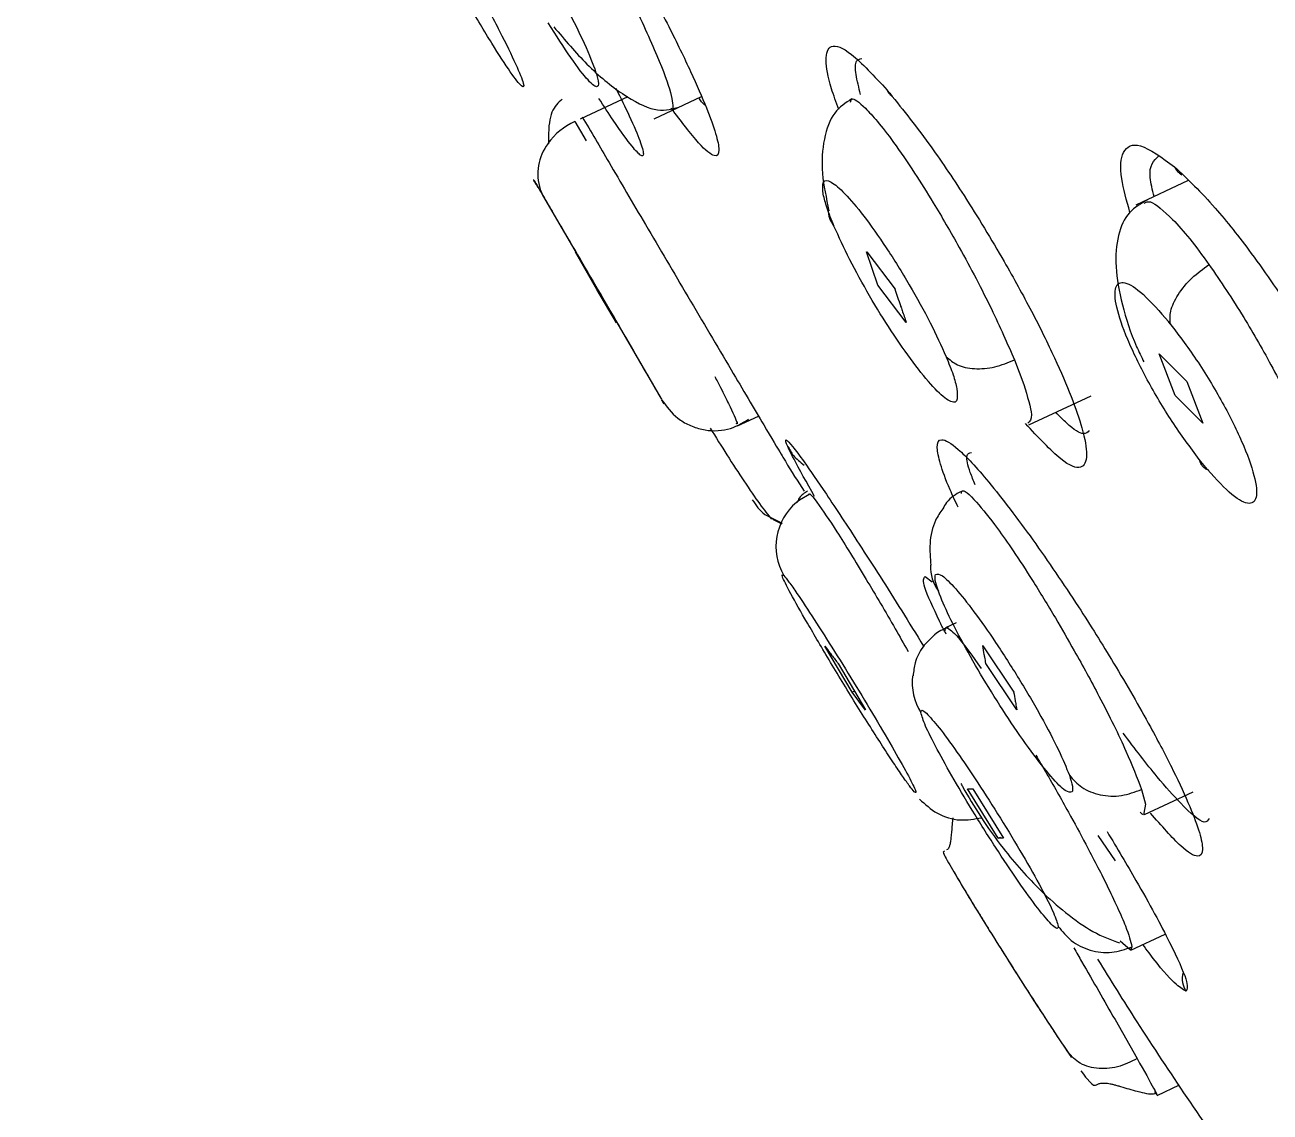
# Model space of a CAD drawing. Header units: millimetres. Extents: x 14183 to 14777, y -4239 to -3399.
# Drawn here: x 14651.878 to 14654.568, y -3748.336 to -3745.988 of the extents above; entities that cross this region are included whole.
import ezdxf

# ---------------------------------------------------------------- set-up
doc = ezdxf.new("R2010")
doc.units = ezdxf.units.MM
doc.header["$LTSCALE"] = 0.1
doc.layers.get('0').update_dxf_attribs({"lineweight": 15})

msp = doc.modelspace()

# ---------------------------------------------------------------- linework, layer by layer
at = {"linetype": 'Continuous', "lineweight": 25}
for p, q in [((14653.0782, -3746.1906), (14653.1814, -3746.1422)), ((14653.2373, -3746.1904), (14653.3398, -3746.1424)), ((14653.0659, -3746.1963), (14653.0906, -3746.2381)), ((14654.3909, -3746.3239), (14654.2782, -3746.3767)), ((14652.9984, -3746.3584), (14652.9913, -3746.3427)), ((14652.9966, -3746.3552), (14653.0915, -3746.5183)), ((14653.1139, -3746.5589), (14653.0673, -3746.4787)), ((14653.0673, -3746.4787), (14653.1096, -3746.5511)), ((14653.7209, -3746.55), (14653.696, -3746.4779)), ((14653.6965, -3746.4779), (14653.7577, -3746.5582)), ((14653.1097, -3746.5502), (14653.156, -3746.6305)), ((14653.782, -3746.6303), (14653.7209, -3746.55)), ((14653.1559, -3746.6309), (14653.1138, -3746.5588)), ((14653.1157, -3746.5599), (14653.2517, -3746.7936)), ((14654.3522, -3746.6331), (14654.3485, -3746.6285)), ((14654.0157, -3746.7112), (14654.0357, -3746.7639)), ((14654.3281, -3746.6981), (14654.3878, -3746.7581)), ((14654.363, -3746.7881), (14654.3282, -3746.6982)), ((14654.3877, -3746.758), (14654.4225, -3746.8479)), ((14654.0464, -3746.8515), (14654.1812, -3746.7884)), ((14654.4225, -3746.8479), (14654.3628, -3746.7879)), ((14653.4178, -3746.8537), (14653.463, -3746.8326)), ((14653.5703, -3747.0012), (14653.574, -3747.0001)), ((14653.574, -3747.0001), (14653.5807, -3747.0077)), ((14653.5807, -3747.0077), (14653.5889, -3747.0184)), ((14653.4934, -3747.0548), (14653.5129, -3747.0655)), ((14653.494, -3747.0537), (14653.5138, -3747.0638)), ((14653.8226, -3747.1789), (14653.8379, -3747.1903)), ((14653.8895, -3747.2793), (14653.8668, -3747.29)), ((14653.8659, -3747.2964), (14653.8666, -3747.2909)), ((14653.8666, -3747.2909), (14653.8692, -3747.2892)), ((14653.6655, -3747.429), (14653.6064, -3747.3291)), ((14653.9474, -3747.3286), (14654.014, -3747.4286)), ((14653.6351, -3747.3671), (14653.6943, -3747.4669)), ((14654.021, -3747.467), (14653.9542, -3747.3671)), ((14653.694, -3747.4674), (14653.6654, -3747.4288)), ((14653.6655, -3747.4288), (14653.6711, -3747.4257)), ((14653.9806, -3747.7444), (14653.9144, -3747.6377)), ((14653.926, -3747.6374), (14653.9922, -3747.7441)), ((14654.2902, -3747.6389), (14654.2991, -3747.6708)), ((14654.2964, -3747.6932), (14654.4015, -3747.644)), ((14654.2991, -3747.6708), (14654.2949, -3747.6902)), ((14654.2337, -3747.7933), (14654.1962, -3747.7385)), ((14653.9805, -3747.7442), (14653.9865, -3747.7419)), ((14654.2672, -3747.9858), (14654.341, -3747.9513)), ((14654.266, -3747.9861), (14654.2438, -3747.9668)), ((14654.2693, -3747.9788), (14654.266, -3747.9861)), ((14654.2329, -3748.1361), (14654.2808, -3748.2203)), ((14654.324, -3748.2996), (14654.3721, -3748.2772))]:
    msp.add_line(p, q, dxfattribs=at)
at = {"linetype": 'Continuous', "lineweight": 25, "flags": 128}
msp.add_lwpolyline([(14653.5449, -3747.0187), (14653.5514, -3747.0135), (14653.574, -3747.0001)], dxfattribs=at)
at = {"linetype": 'Continuous', "lineweight": 25}
for centre, radius, start, end in [((14653.7661, -3746.1185), 0.0271, 201.6601, 233.2171), ((14653.1242, -3746.3261), 0.1423, 114.217, 144.6417), ((14653.0967, -3746.3098), 0.1104, 143.2904, 197.3444), ((14654.3931, -3746.281), 0.0341, 202.3752, 241.8322), ((14653.6674, -3746.3871), 0.0543, 178.4554, 220.1497), ((14653.6253, -3747.1141), 0.1247, 130.1524, 210.1791), ((14653.9292, -3747.156), 0.0952, 179.1449, 215.0792), ((14653.9163, -3747.4077), 0.1215, 173.3873, 212.3818), ((14654.4284, -3748.0476), 0.0502, 165.5803, 212.8298)]:
    msp.add_arc(centre, radius, start, end, dxfattribs=at)
for points, knots in [([(14648.5559, -3732.8562), (14648.6046, -3732.8717), (14648.7027, -3732.9031), (14648.9642, -3733.1788), (14649.3365, -3733.6804), (14649.8394, -3734.4633), (14650.4328, -3735.4752), (14651.0928, -3736.6692), (14651.8098, -3738.034), (14652.5524, -3739.5056), (14653.3122, -3741.0691), (14654.0537, -3742.6524), (14654.7709, -3744.2383), (14655.4278, -3745.7548), (14656.0201, -3747.1848), (14656.519, -3748.4633), (14656.9215, -3749.575), (14657.2083, -3750.4723), (14657.3688, -3751.1362), (14657.4137, -3751.5523), (14657.3403, -3751.6068), (14657.3073, -3751.6313)], [0, 0, 0, 0, 0.04229, 0.08533, 0.138911, 0.194045, 0.247626, 0.302761, 0.356342, 0.411476, 0.465057, 0.520191, 0.573772, 0.628906, 0.682487, 0.737622, 0.791202, 0.846337, 0.899918, 0.955052, 1, 1, 1, 1]), ([(14656.3491, -3750.8448), (14656.3579, -3750.8421), (14656.3882, -3750.8329), (14656.4095, -3750.7632), (14656.4158, -3750.6408), (14656.3994, -3750.4697), (14656.3517, -3750.2148), (14656.2611, -3749.8577), (14656.1323, -3749.4281), (14655.9717, -3748.9419), (14655.7823, -3748.407), (14655.5555, -3747.7994), (14655.328, -3747.216), (14655.098, -3746.6435), (14654.8839, -3746.1232), (14654.6691, -3745.6123), (14654.4438, -3745.0853), (14654.2193, -3744.5693), (14653.9987, -3744.0708), (14653.7787, -3743.5796), (14653.544, -3743.0622), (14653.3622, -3742.6693), (14653.2773, -3742.4856)], [0, 0, 0, 0, 0.023573, 0.08049, 0.125319, 0.173301, 0.232298, 0.300033, 0.366492, 0.424592, 0.489306, 0.552139, 0.61571, 0.658744, 0.709633, 0.753028, 0.788973, 0.840737, 0.878519, 0.908178, 0.957079, 1, 1, 1, 1]), ([(14653.0328, -3745.5782), (14653.0659, -3745.6313), (14653.1238, -3745.7242), (14653.2057, -3745.8698), (14653.2687, -3745.9891), (14653.3177, -3746.09), (14653.3518, -3746.1682), (14653.3723, -3746.2254), (14653.3802, -3746.2641), (14653.3704, -3746.2761), (14653.337, -3746.25), (14653.2956, -3746.1956), (14653.2742, -3746.1675)], [0, 0, 0, 0, 0.135978, 0.23747, 0.336019, 0.424243, 0.509132, 0.589025, 0.66889, 0.771026, 0.881396, 1, 1, 1, 1]), ([(14653.0335, -3745.6451), (14653.0429, -3745.6611), (14653.068, -3745.7039), (14653.1182, -3745.7947), (14653.1703, -3745.8953), (14653.2117, -3745.9818), (14653.2462, -3746.0588), (14653.2767, -3746.1367), (14653.2776, -3746.1585), (14653.2781, -3746.1697)], [0, 0, 0, 0, 0.078194, 0.208995, 0.400585, 0.508234, 0.610938, 0.800708, 1, 1, 1, 1]), ([(14652.9546, -3745.7834), (14652.9724, -3745.8134), (14653.0082, -3745.8735), (14653.0586, -3745.9685), (14653.097, -3746.0493), (14653.1178, -3746.105), (14653.118, -3746.1271), (14653.0975, -3746.1121), (14653.0596, -3746.0634), (14653.0256, -3746.01), (14653.0086, -3745.9832)], [0, 0, 0, 0, 0.124869, 0.250199, 0.375242, 0.500025, 0.62471, 0.749526, 0.874634, 1, 1, 1, 1]), ([(14652.8563, -3745.9117), (14652.8728, -3745.9425), (14652.906, -3746.0042), (14652.9411, -3746.0765), (14652.9582, -3746.1192), (14652.9541, -3746.1254), (14652.9295, -3746.0943), (14652.8884, -3746.0306), (14652.8363, -3745.9436), (14652.801, -3745.8799), (14652.7833, -3745.8481)], [0, 0, 0, 0, 0.1250828, 0.2503697, 0.3753674, 0.5001074, 0.624755, 0.7495552, 0.8746375, 1, 1, 1, 1]), ([(14653.0209, -3745.9919), (14653.0446, -3746.02), (14653.0936, -3746.0781), (14653.1717, -3746.1417), (14653.2424, -3746.178), (14653.2722, -3746.1702), (14653.2873, -3746.1663)], [0, 0, 0, 0, 0.231522, 0.479605, 0.738046, 1, 1, 1, 1]), ([(14653.6365, -3746.1706), (14653.6307, -3746.1549), (14653.6142, -3746.1097), (14653.605, -3746.0569), (14653.6169, -3746.0262), (14653.6599, -3746.0414), (14653.7131, -3746.0986), (14653.7409, -3746.1285)], [0, 0, 0, 0, 0.100789, 0.290647, 0.503849, 0.74029, 1, 1, 1, 1]), ([(14653.6835, -3746.1381), (14653.6796, -3746.1229), (14653.6717, -3746.0918), (14653.6715, -3746.0633), (14653.6816, -3746.0612), (14653.6861, -3746.0602)], [0, 0, 0, 0, 0.350461, 0.714783, 1, 1, 1, 1]), ([(14653.1546, -3746.1241), (14653.1649, -3746.1451), (14653.1884, -3746.1929), (14653.2086, -3746.2412), (14653.2166, -3746.2696), (14653.2105, -3746.2732), (14653.1895, -3746.2507), (14653.1593, -3746.2103), (14653.1289, -3746.1628), (14653.1183, -3746.1463)], [0, 0, 0, 0, 0.121857, 0.276912, 0.432633, 0.575776, 0.718883, 0.902008, 1, 1, 1, 1]), ([(14653.0387, -3746.148), (14653.0304, -3746.1555), (14653.0145, -3746.17), (14653.0087, -3746.2088), (14653.0093, -3746.2398), (14653.0094, -3746.2444)], [0, 0, 0, 0, 0.48139, 0.924021, 1, 1, 1, 1]), ([(14653.3482, -3746.1618), (14653.3458, -3746.1599), (14653.3423, -3746.1571), (14653.3357, -3746.1483), (14653.3335, -3746.1453)], [0, 0, 0, 0, 0.670321, 1, 1, 1, 1]), ([(14653.6642, -3746.1473), (14653.6509, -3746.1559), (14653.6241, -3746.1732), (14653.6025, -3746.2309), (14653.597, -3746.3053), (14653.6092, -3746.3618), (14653.6151, -3746.3892)], [0, 0, 0, 0, 0.253489, 0.511544, 0.763248, 1, 1, 1, 1]), ([(14653.6616, -3746.1542), (14653.6622, -3746.1519), (14653.6648, -3746.1416), (14653.6877, -3746.1605), (14653.7197, -3746.195), (14653.7556, -3746.2416), (14653.7968, -3746.3019), (14653.8452, -3746.3789), (14653.9033, -3746.4786), (14653.9677, -3746.6014), (14654.0001, -3746.6756), (14654.0157, -3746.7112)], [0, 0, 0, 0, 0.040398, 0.180881, 0.26599, 0.360852, 0.468538, 0.557977, 0.681654, 0.847151, 1, 1, 1, 1]), ([(14653.7409, -3746.1285), (14653.7702, -3746.1648), (14653.8225, -3746.2296), (14653.9113, -3746.3612), (14653.9879, -3746.4868), (14654.0541, -3746.6072), (14654.1031, -3746.7066), (14654.1401, -3746.7925), (14654.1651, -3746.8657), (14654.1753, -3746.9231), (14654.1619, -3746.9505), (14654.1192, -3746.9345), (14654.0668, -3746.8781), (14654.0394, -3746.8485)], [0, 0, 0, 0, 0.1106093, 0.1973201, 0.2984059, 0.3744895, 0.4506859, 0.5216447, 0.5925679, 0.6782624, 0.7747439, 0.8819783, 1, 1, 1, 1]), ([(14653.0823, -3746.1863), (14653.1009, -3746.2181), (14653.1413, -3746.2872), (14653.2209, -3746.4226), (14653.3149, -3746.5822), (14653.3731, -3746.6808), (14653.4036, -3746.7324)], [0, 0, 0, 0, 0.204002, 0.443216, 0.708538, 1, 1, 1, 1]), ([(14654.2651, -3746.3927), (14654.2579, -3746.3668), (14654.2417, -3746.3084), (14654.2477, -3746.2551), (14654.2831, -3746.2371), (14654.3346, -3746.2744), (14654.3616, -3746.2939)], [0, 0, 0, 0, 0.192089, 0.433748, 0.703036, 1, 1, 1, 1]), ([(14654.3172, -3746.3584), (14654.3137, -3746.3437), (14654.3018, -3746.2943), (14654.3166, -3746.2806), (14654.327, -3746.271)], [0, 0, 0, 0, 0.297966, 1, 1, 1, 1]), ([(14654.3616, -3746.2939), (14654.39, -3746.321), (14654.441, -3746.3696), (14654.5328, -3746.4858), (14654.615, -3746.6059), (14654.688, -3746.728), (14654.7432, -3746.8327), (14654.7868, -3746.9284), (14654.8187, -3747.0151), (14654.8369, -3747.0922), (14654.8325, -3747.1477), (14654.7973, -3747.1659), (14654.7457, -3747.1287), (14654.7184, -3747.109)], [0, 0, 0, 0, 0.108627, 0.194825, 0.299315, 0.37476, 0.450157, 0.520776, 0.591352, 0.673529, 0.76905, 0.877866, 1, 1, 1, 1]), ([(14652.9864, -3746.3384), (14652.9852, -3746.3363), (14652.9763, -3746.3209), (14652.9771, -3746.322), (14652.9912, -3746.3461), (14652.9984, -3746.3584)], [0, 0, 0, 0, 0.0733217, 0.5290772, 1, 1, 1, 1]), ([(14652.9775, -3746.3225), (14652.9773, -3746.3222), (14652.976, -3746.3205), (14652.9798, -3746.327), (14652.9831, -3746.3326)], [0, 0, 0, 0, 0.13423, 1, 1, 1, 1]), ([(14653.6026, -3746.3531), (14653.6018, -3746.3425), (14653.6, -3746.3216), (14653.6178, -3746.3233), (14653.648, -3746.3488), (14653.6896, -3746.3981), (14653.7386, -3746.4672), (14653.7892, -3746.5484), (14653.8358, -3746.6327), (14653.8574, -3746.6804), (14653.8682, -3746.7042)], [0, 0, 0, 0, 0.125389, 0.247111, 0.367408, 0.489931, 0.617013, 0.745338, 0.872968, 1, 1, 1, 1]), ([(14652.9984, -3746.3584), (14653.0041, -3746.3682), (14653.0156, -3746.3878), (14653.032, -3746.4158), (14653.0401, -3746.4298)], [0, 0, 0, 0, 0.4999437, 1, 1, 1, 1]), ([(14653.6259, -3746.4221), (14653.6204, -3746.4084), (14653.6093, -3746.3811), (14653.6049, -3746.3625), (14653.6026, -3746.3531)], [0, 0, 0, 0, 0.499986, 1, 1, 1, 1]), ([(14654.3034, -3746.3653), (14654.2892, -3746.3733), (14654.26, -3746.3898), (14654.2371, -3746.441), (14654.2319, -3746.509), (14654.2469, -3746.5915), (14654.2696, -3746.6628), (14654.2899, -3746.7046), (14654.2953, -3746.7156)], [0, 0, 0, 0, 0.168692, 0.348433, 0.536467, 0.730485, 0.928837, 1, 1, 1, 1]), ([(14654.2962, -3746.3728), (14654.2999, -3746.3706), (14654.3111, -3746.3642), (14654.3389, -3746.3903), (14654.3573, -3746.4076)], [0, 0, 0, 0, 0.337002, 1, 1, 1, 1]), ([(14653.8914, -3746.7732), (14653.8923, -3746.7839), (14653.8941, -3746.8055), (14653.8748, -3746.8025), (14653.8418, -3746.7732), (14653.7981, -3746.7197), (14653.7498, -3746.6503), (14653.702, -3746.5728), (14653.6575, -3746.492), (14653.6365, -3746.4456), (14653.6259, -3746.4221)], [0, 0, 0, 0, 0.127078, 0.254784, 0.383161, 0.509834, 0.632006, 0.752276, 0.874293, 1, 1, 1, 1]), ([(14654.3573, -3746.4076), (14654.3692, -3746.4207), (14654.3931, -3746.4468), (14654.4216, -3746.4856), (14654.4359, -3746.505)], [0, 0, 0, 0, 0.499978, 1, 1, 1, 1]), ([(14653.0401, -3746.4298), (14653.0541, -3746.4537), (14653.0816, -3746.5008), (14653.1286, -3746.5816), (14653.1734, -3746.6587), (14653.213, -3746.7269), (14653.2432, -3746.7789), (14653.2575, -3746.8038), (14653.2604, -3746.809), (14653.2542, -3746.7985), (14653.2538, -3746.7978)], [0, 0, 0, 0, 0.14228, 0.28039, 0.41689, 0.55591, 0.700099, 0.845701, 0.990532, 1, 1, 1, 1]), ([(14654.3522, -3746.6331), (14654.3517, -3746.6243), (14654.3506, -3746.6057), (14654.3675, -3746.57), (14654.397, -3746.5334), (14654.4232, -3746.5143), (14654.4359, -3746.505)], [0, 0, 0, 0, 0.2328762, 0.4888736, 0.7510381, 1, 1, 1, 1]), ([(14654.4359, -3746.505), (14654.4609, -3746.542), (14654.5074, -3746.6106), (14654.5768, -3746.7325), (14654.634, -3746.8476), (14654.6762, -3746.9501), (14654.6966, -3747.0251), (14654.699, -3747.0646), (14654.6871, -3747.0647), (14654.6842, -3747.0648)], [0, 0, 0, 0, 0.172138, 0.319746, 0.47949, 0.634688, 0.785343, 0.946114, 1, 1, 1, 1]), ([(14654.4148, -3746.9262), (14654.3952, -3746.8997), (14654.3561, -3746.8471), (14654.3005, -3746.753), (14654.2576, -3746.6646), (14654.2332, -3746.5929), (14654.231, -3746.5489), (14654.2514, -3746.5391), (14654.2917, -3746.5637), (14654.3295, -3746.6068), (14654.3485, -3746.6285)], [0, 0, 0, 0, 0.125254, 0.248645, 0.372146, 0.495811, 0.619118, 0.743209, 0.87057, 1, 1, 1, 1]), ([(14653.7573, -3746.5579), (14653.7613, -3746.5698), (14653.7655, -3746.5821), (14653.7708, -3746.5977), (14653.775, -3746.6098), (14653.779, -3746.6215), (14653.782, -3746.6301)], [0, 0, 0, 0, 0.495203, 0.513106, 0.644291, 1, 1, 1, 1]), ([(14654.3522, -3746.6331), (14654.3724, -3746.6599), (14654.4124, -3746.7131), (14654.4699, -3746.8097), (14654.5141, -3746.9002), (14654.5388, -3746.9733), (14654.5404, -3747.0176), (14654.5183, -3747.0256), (14654.4761, -3746.9979), (14654.4377, -3746.9532), (14654.4185, -3746.9308)], [0, 0, 0, 0, 0.126072, 0.250707, 0.374166, 0.497372, 0.621398, 0.74686, 0.873515, 1, 1, 1, 1]), ([(14653.8682, -3746.7042), (14653.8756, -3746.7106), (14653.891, -3746.7239), (14653.9287, -3746.7318), (14653.9729, -3746.7287), (14654.0016, -3746.7169), (14654.0157, -3746.7112)], [0, 0, 0, 0, 0.233285, 0.488306, 0.749796, 1, 1, 1, 1]), ([(14653.8682, -3746.7042), (14653.8737, -3746.7179), (14653.8848, -3746.7453), (14653.8892, -3746.7639), (14653.8914, -3746.7732)], [0, 0, 0, 0, 0.499971, 1, 1, 1, 1]), ([(14653.4036, -3746.7324), (14653.4286, -3746.7745), (14653.4736, -3746.8506), (14653.5112, -3746.9139), (14653.5166, -3746.9226), (14653.5182, -3746.9253)], [0, 0, 0, 0, 0.461912, 0.833421, 1, 1, 1, 1]), ([(14653.3685, -3746.7471), (14653.3728, -3746.7553), (14653.3848, -3746.7787), (14653.4033, -3746.8163), (14653.4199, -3746.8518), (14653.4163, -3746.8493), (14653.4148, -3746.8482)], [0, 0, 0, 0, 0.114205, 0.324517, 0.729985, 1, 1, 1, 1]), ([(14654.0357, -3746.7639), (14654.0436, -3746.7895), (14654.058, -3746.8364), (14654.0488, -3746.8443), (14654.0446, -3746.8479)], [0, 0, 0, 0, 0.543823, 1, 1, 1, 1]), ([(14653.2536, -3746.7974), (14653.2643, -3746.8117), (14653.2808, -3746.8338), (14653.3128, -3746.8526), (14653.3401, -3746.8621), (14653.3686, -3746.865), (14653.4047, -3746.8612), (14653.427, -3746.848), (14653.4414, -3746.8394)], [0, 0, 0, 0, 0.234174, 0.362176, 0.49395, 0.626512, 0.756868, 1, 1, 1, 1]), ([(14654.1774, -3746.8639), (14654.1739, -3746.8673), (14654.1656, -3746.8756), (14654.1381, -3746.8584), (14654.1129, -3746.8326), (14654.1048, -3746.8242)], [0, 0, 0, 0, 0.323285, 0.781269, 1, 1, 1, 1]), ([(14653.3584, -3746.8585), (14653.3707, -3746.8781), (14653.3965, -3746.9196), (14653.4333, -3746.9761), (14653.468, -3747.0269), (14653.4831, -3747.0456), (14653.491, -3747.0554)], [0, 0, 0, 0, 0.213586, 0.4514, 0.714758, 1, 1, 1, 1]), ([(14653.584, -3747.0062), (14653.5673, -3746.9764), (14653.5375, -3746.9236), (14653.5214, -3746.889), (14653.5208, -3746.8803), (14653.5345, -3746.8949), (14653.5623, -3746.9322), (14653.609, -3747.0001), (14653.6811, -3747.1097), (14653.7562, -3747.2271), (14653.8036, -3747.3039), (14653.8193, -3747.3294)], [0, 0, 0, 0, 0.135261, 0.239793, 0.339575, 0.434608, 0.524882, 0.64386, 0.777602, 0.926045, 1, 1, 1, 1]), ([(14653.5261, -3746.8977), (14653.5297, -3746.9045), (14653.5377, -3746.9196), (14653.553, -3746.9318), (14653.5614, -3746.9385)], [0, 0, 0, 0, 0.449826, 1, 1, 1, 1]), ([(14653.8941, -3747.0295), (14653.888, -3747.0164), (14653.8701, -3746.9785), (14653.8545, -3746.9342), (14653.8459, -3746.8939), (14653.8554, -3746.877), (14653.8917, -3746.8986), (14653.9585, -3746.969), (14654.0223, -3747.0549), (14654.0557, -3747.0999)], [0, 0, 0, 0, 0.06225, 0.181083, 0.294253, 0.44322, 0.610543, 0.796129, 1, 1, 1, 1]), ([(14653.5182, -3746.9253), (14653.5191, -3746.9268), (14653.5329, -3746.9505), (14653.5478, -3746.9735), (14653.5617, -3746.9949)], [0, 0, 0, 0, 0.065772, 1, 1, 1, 1]), ([(14653.9308, -3746.981), (14653.9271, -3746.9717), (14653.9161, -3746.9444), (14653.9091, -3746.9138), (14653.9183, -3746.9119), (14653.923, -3746.911)], [0, 0, 0, 0, 0.204939, 0.600542, 1, 1, 1, 1]), ([(14654.4185, -3746.9308), (14654.4179, -3746.93), (14654.4167, -3746.9285), (14654.4155, -3746.927), (14654.4148, -3746.9262)], [0, 0, 0, 0, 0.499756, 1, 1, 1, 1]), ([(14654.4355, -3746.9495), (14654.4327, -3746.9484), (14654.4218, -3746.9442), (14654.4178, -3746.9339), (14654.4148, -3746.9262)], [0, 0, 0, 0, 0.25392, 1, 1, 1, 1]), ([(14653.4495, -3747.0131), (14653.4573, -3747.025), (14653.4689, -3747.0426), (14653.4879, -3747.051), (14653.494, -3747.0537)], [0, 0, 0, 0, 0.681713, 1, 1, 1, 1]), ([(14653.569, -3746.995), (14653.5625, -3746.9985), (14653.5535, -3747.0034), (14653.5474, -3747.0162), (14653.5457, -3747.0197)], [0, 0, 0, 0, 0.7265197, 1, 1, 1, 1]), ([(14653.901, -3746.9951), (14653.8893, -3747.0014), (14653.8737, -3747.01), (14653.8636, -3747.0279), (14653.861, -3747.0325)], [0, 0, 0, 0, 0.7422083, 1, 1, 1, 1]), ([(14653.9013, -3746.9995), (14653.9015, -3746.9978), (14653.9026, -3746.9869), (14653.9295, -3747.012), (14653.971, -3747.0629), (14654.0139, -3747.1243), (14654.0561, -3747.189), (14654.1013, -3747.2631), (14654.1505, -3747.3486), (14654.2055, -3747.4494), (14654.26, -3747.56), (14654.2804, -3747.6133), (14654.2902, -3747.6389)], [0, 0, 0, 0, 0.027208, 0.168249, 0.290021, 0.363783, 0.446007, 0.539344, 0.61687, 0.72407, 0.86751, 1, 1, 1, 1]), ([(14653.5889, -3747.0184), (14653.6021, -3747.0373), (14653.6291, -3747.0759), (14653.6911, -3747.1772), (14653.7462, -3747.2706), (14653.7766, -3747.3245), (14653.7858, -3747.3408)], [0, 0, 0, 0, 0.298653, 0.611879, 0.882262, 1, 1, 1, 1]), ([(14653.861, -3747.0325), (14653.8553, -3747.0406), (14653.8412, -3747.0608), (14653.8309, -3747.1039), (14653.8337, -3747.1388), (14653.8349, -3747.1545)], [0, 0, 0, 0, 0.267583, 0.66914, 1, 1, 1, 1]), ([(14654.0557, -3747.0999), (14654.0885, -3747.1471), (14654.1468, -3747.2312), (14654.2352, -3747.3731), (14654.3055, -3747.495), (14654.3603, -3747.5998), (14654.3959, -3747.6772), (14654.4174, -3747.7352), (14654.4247, -3747.7742), (14654.4138, -3747.7888), (14654.3782, -3747.7681), (14654.3332, -3747.7171), (14654.3096, -3747.6902)], [0, 0, 0, 0, 0.125543, 0.223863, 0.338133, 0.424133, 0.510258, 0.590646, 0.671003, 0.768336, 0.878013, 1, 1, 1, 1]), ([(14653.7989, -3747.6437), (14653.796, -3747.6403), (14653.7902, -3747.6333), (14653.7748, -3747.6115), (14653.7551, -3747.5824), (14653.7314, -3747.5462), (14653.7048, -3747.5045), (14653.6669, -3747.4441), (14653.618, -3747.3641), (14653.5667, -3747.2772), (14653.53, -3747.2118), (14653.5099, -3747.1721), (14653.5149, -3747.1752), (14653.5175, -3747.1768)], [0, 0, 0, 0, 0.06345, 0.126895, 0.190414, 0.254094, 0.317952, 0.382019, 0.509876, 0.633995, 0.754191, 0.875085, 1, 1, 1, 1]), ([(14653.8513, -3747.2107), (14653.8485, -3747.202), (14653.843, -3747.1847), (14653.8445, -3747.1781), (14653.8453, -3747.1749)], [0, 0, 0, 0, 0.499919, 1, 1, 1, 1]), ([(14653.8453, -3747.1749), (14653.8491, -3747.1739), (14653.8566, -3747.1721), (14653.8871, -3747.2024), (14653.9272, -3747.2525), (14653.9753, -3747.3207), (14654.0264, -3747.4005), (14654.0742, -3747.4821), (14654.1136, -3747.5571), (14654.1274, -3747.5913), (14654.1343, -3747.6083)], [0, 0, 0, 0, 0.12539, 0.247121, 0.367411, 0.489929, 0.61701, 0.745327, 0.872981, 1, 1, 1, 1]), ([(14653.5175, -3747.1768), (14653.5207, -3747.1806), (14653.5271, -3747.1883), (14653.5397, -3747.2065), (14653.546, -3747.2156)], [0, 0, 0, 0, 0.4999739, 1, 1, 1, 1]), ([(14653.8539, -3747.2752), (14653.8407, -3747.2471), (14653.8143, -3747.1912), (14653.8198, -3747.183), (14653.8226, -3747.1789)], [0, 0, 0, 0, 0.5029875, 1, 1, 1, 1]), ([(14653.546, -3747.2156), (14653.5577, -3747.2331), (14653.5808, -3747.2675), (14653.6267, -3747.3399), (14653.6747, -3747.4174), (14653.7217, -3747.4957), (14653.7627, -3747.5661), (14653.7918, -3747.6189), (14653.8063, -3747.6491), (14653.8014, -3747.6455), (14653.7989, -3747.6437)], [0, 0, 0, 0, 0.125399, 0.247116, 0.367423, 0.48993, 0.617018, 0.745337, 0.872984, 1, 1, 1, 1]), ([(14654.1402, -3747.6441), (14654.1364, -3747.645), (14654.1286, -3747.6468), (14654.0962, -3747.6141), (14654.053, -3747.5594), (14654.0033, -3747.4878), (14653.9536, -3747.4093), (14653.9089, -3747.3321), (14653.8715, -3747.2607), (14653.8581, -3747.2275), (14653.8513, -3747.2107)], [0, 0, 0, 0, 0.127069, 0.254777, 0.383154, 0.509829, 0.632008, 0.752266, 0.8743, 1, 1, 1, 1]), ([(14653.8681, -3747.3033), (14653.8637, -3747.2951), (14653.8575, -3747.2838), (14653.8547, -3747.277), (14653.8539, -3747.2752)], [0, 0, 0, 0, 0.721668, 1, 1, 1, 1]), ([(14653.8426, -3747.3059), (14653.834, -3747.3137), (14653.8165, -3747.3297), (14653.8004, -3747.361), (14653.7978, -3747.3841), (14653.7967, -3747.3938)], [0, 0, 0, 0, 0.357494, 0.730072, 1, 1, 1, 1]), ([(14653.8727, -3747.2893), (14653.862, -3747.2932), (14653.851, -3747.2971), (14653.8428, -3747.3056), (14653.8426, -3747.3059)], [0, 0, 0, 0, 0.973628, 1, 1, 1, 1]), ([(14653.8692, -3747.2892), (14653.8758, -3747.293), (14653.8893, -3747.3009), (14653.9254, -3747.3517), (14653.9437, -3747.3775)], [0, 0, 0, 0, 0.492271, 1, 1, 1, 1]), ([(14653.6064, -3747.3291), (14653.61, -3747.3339), (14653.6144, -3747.3399), (14653.6191, -3747.3463), (14653.6203, -3747.3479), (14653.6206, -3747.3484), (14653.6255, -3747.3543), (14653.6304, -3747.3609), (14653.6352, -3747.3675)], [0, 0, 0, 0, 0.371067, 0.46702, 0.492659, 0.502008, 0.503295, 1, 1, 1, 1]), ([(14653.9542, -3747.3671), (14653.9533, -3747.3624), (14653.9521, -3747.3564), (14653.9509, -3747.35), (14653.9506, -3747.3484), (14653.9505, -3747.3479), (14653.949, -3747.3419), (14653.948, -3747.3351), (14653.9471, -3747.3283)], [0, 0, 0, 0, 0.370961, 0.466935, 0.492618, 0.502051, 0.503305, 1, 1, 1, 1]), ([(14654.0139, -3747.4283), (14654.015, -3747.4347), (14654.0162, -3747.4413), (14654.0177, -3747.4495), (14654.0189, -3747.456), (14654.0201, -3747.4622), (14654.021, -3747.4668)], [0, 0, 0, 0, 0.49519, 0.513066, 0.644263, 1, 1, 1, 1]), ([(14653.8137, -3747.4728), (14653.8139, -3747.4702), (14653.8144, -3747.465), (14653.8219, -3747.4713), (14653.8257, -3747.4744)], [0, 0, 0, 0, 0.499957, 1, 1, 1, 1]), ([(14654.0982, -3747.9329), (14654.0899, -3747.9239), (14654.0732, -3747.9059), (14654.0308, -3747.8478), (14653.9815, -3747.7748), (14653.9306, -3747.6944), (14653.8842, -3747.6168), (14653.8469, -3747.5498), (14653.8203, -3747.4966), (14653.8159, -3747.4808), (14653.8137, -3747.4728)], [0, 0, 0, 0, 0.12707, 0.254782, 0.383156, 0.50983, 0.632, 0.752283, 0.874292, 1, 1, 1, 1]), ([(14653.8257, -3747.4744), (14653.8338, -3747.4832), (14653.85, -3747.5006), (14653.8901, -3747.5555), (14653.9365, -3747.6237), (14653.9864, -3747.7019), (14654.0348, -3747.7821), (14654.0751, -3747.8539), (14654.1033, -3747.9101), (14654.1079, -3747.9264), (14654.1102, -3747.9346)], [0, 0, 0, 0, 0.125392, 0.247122, 0.367405, 0.489923, 0.617014, 0.745333, 0.872979, 1, 1, 1, 1]), ([(14654.436, -3747.7015), (14654.4335, -3747.7059), (14654.4269, -3747.7176), (14654.3837, -3747.6798), (14654.322, -3747.6116), (14654.2758, -3747.5506), (14654.2505, -3747.5173)], [0, 0, 0, 0, 0.194229, 0.515963, 0.734887, 1, 1, 1, 1]), ([(14654.0617, -3747.5649), (14654.069, -3747.5772), (14654.0928, -3747.6173), (14654.13, -3747.6834), (14654.1751, -3747.7666), (14654.2213, -3747.8559), (14654.26, -3747.9406), (14654.2663, -3747.9664), (14654.2693, -3747.9788)], [0, 0, 0, 0, 0.069077, 0.225924, 0.356183, 0.536324, 0.777367, 1, 1, 1, 1]), ([(14653.9, -3747.6263), (14653.9014, -3747.6289), (14653.9139, -3747.6514), (14653.9434, -3747.701), (14653.9977, -3747.7769), (14654.0621, -3747.8493), (14654.1289, -3747.9086), (14654.1893, -3747.9512), (14654.2243, -3747.9636), (14654.2429, -3747.9702)], [0, 0, 0, 0, 0.01705, 0.149201, 0.300763, 0.520717, 0.660299, 0.820489, 1, 1, 1, 1]), ([(14654.1343, -3747.6083), (14654.1426, -3747.6176), (14654.1602, -3747.637), (14654.2007, -3747.6526), (14654.2469, -3747.6551), (14654.276, -3747.6442), (14654.2902, -3747.6389)], [0, 0, 0, 0, 0.233254, 0.488295, 0.749778, 1, 1, 1, 1]), ([(14654.1343, -3747.6083), (14654.137, -3747.617), (14654.1426, -3747.6343), (14654.141, -3747.6408), (14654.1402, -3747.6441)], [0, 0, 0, 0, 0.499978, 1, 1, 1, 1]), ([(14653.8106, -3747.6597), (14653.8228, -3747.6709), (14653.8481, -3747.6939), (14653.8975, -3747.7086), (14653.9291, -3747.7027), (14653.9442, -3747.6999)], [0, 0, 0, 0, 0.328552, 0.678829, 1, 1, 1, 1]), ([(14653.9144, -3747.6377), (14653.9158, -3747.6377), (14653.9176, -3747.6377), (14653.9195, -3747.6377), (14653.9219, -3747.6377), (14653.9239, -3747.6376), (14653.9259, -3747.6375)], [0, 0, 0, 0, 0.353839, 0.48614, 0.50488, 1, 1, 1, 1]), ([(14653.8827, -3747.7001), (14653.8825, -3747.7013), (14653.8817, -3747.7068), (14653.8808, -3747.7182), (14653.8796, -3747.7321), (14653.8786, -3747.7426), (14653.8778, -3747.7484), (14653.8776, -3747.7501), (14653.8776, -3747.7503)], [0, 0, 0, 0, 0.0879191, 0.4008139, 0.6640995, 0.8860996, 0.9877298, 1, 1, 1, 1]), ([(14654.2949, -3747.6902), (14654.2949, -3747.6918), (14654.2949, -3747.6957), (14654.2901, -3747.6912), (14654.2872, -3747.6883)], [0, 0, 0, 0, 0.389852, 1, 1, 1, 1]), ([(14654.2158, -3747.73), (14654.2373, -3747.766), (14654.2919, -3747.8572), (14654.354, -3747.9728), (14654.393, -3748.0588), (14654.3885, -3748.0695), (14654.3863, -3748.0748)], [0, 0, 0, 0, 0.1881898, 0.4769152, 0.739651, 1, 1, 1, 1]), ([(14653.8776, -3747.7503), (14653.8773, -3747.7516), (14653.8766, -3747.7562), (14653.8751, -3747.7623), (14653.8722, -3747.7685), (14653.8702, -3747.7689), (14653.8688, -3747.7691)], [0, 0, 0, 0, 0.079233, 0.268925, 0.493958, 1, 1, 1, 1]), ([(14653.992, -3747.7441), (14653.99, -3747.7441), (14653.988, -3747.7442), (14653.9855, -3747.7442), (14653.9837, -3747.7442), (14653.9818, -3747.7442), (14653.9805, -3747.7442)], [0, 0, 0, 0, 0.495208, 0.5131, 0.644291, 1, 1, 1, 1]), ([(14653.8645, -3747.7725), (14653.8633, -3747.7727), (14653.86, -3747.7733), (14653.8671, -3747.7865), (14653.8809, -3747.81), (14653.885, -3747.817)], [0, 0, 0, 0, 0.282287, 0.786158, 1, 1, 1, 1]), ([(14653.8849, -3747.8171), (14653.8953, -3747.8347), (14653.9163, -3747.8703), (14653.9681, -3747.9541), (14654.0257, -3748.0454), (14654.0843, -3748.1364), (14654.1138, -3748.1805), (14654.1287, -3748.2028)], [0, 0, 0, 0, 0.193476, 0.391689, 0.590069, 0.792515, 1, 1, 1, 1]), ([(14653.885, -3747.817), (14653.8914, -3747.828), (14653.9029, -3747.848), (14653.9305, -3747.8932), (14653.9585, -3747.9386), (14653.9889, -3747.987), (14654.0199, -3748.0361), (14654.051, -3748.0847), (14654.0811, -3748.1312), (14654.1093, -3748.1741), (14654.1246, -3748.1968), (14654.1323, -3748.2083)], [0, 0, 0, 0, 0.134968, 0.244872, 0.353352, 0.45947, 0.564588, 0.670369, 0.778275, 0.888702, 1, 1, 1, 1]), ([(14654.1102, -3747.9346), (14654.11, -3747.9372), (14654.1095, -3747.9423), (14654.1019, -3747.936), (14654.0982, -3747.9329)], [0, 0, 0, 0, 0.4999731, 1, 1, 1, 1]), ([(14654.1102, -3747.9346), (14654.1189, -3747.9455), (14654.1372, -3747.9683), (14654.1787, -3747.9884), (14654.2257, -3747.9941), (14654.255, -3747.9838), (14654.2693, -3747.9788)], [0, 0, 0, 0, 0.233323, 0.488333, 0.74979, 1, 1, 1, 1]), ([(14654.1436, -3747.9811), (14654.1494, -3747.991), (14654.1813, -3748.046), (14654.2097, -3748.0955), (14654.2329, -3748.1361)], [0, 0, 0, 0, 0.181033, 1, 1, 1, 1]), ([(14654.3863, -3748.0748), (14654.3791, -3748.0706), (14654.3636, -3748.0615), (14654.3282, -3748.022), (14654.2976, -3747.9799), (14654.2931, -3747.9737)], [0, 0, 0, 0, 0.427834, 0.915845, 1, 1, 1, 1]), ([(14654.1953, -3748.0056), (14654.2233, -3748.0507), (14654.3202, -3748.2069), (14654.4247, -3748.3581), (14654.4991, -3748.4655)], [0, 0, 0, 0, 0.289297, 1, 1, 1, 1]), ([(14654.2808, -3748.2203), (14654.2669, -3748.2271), (14654.238, -3748.2413), (14654.1919, -3748.2436), (14654.152, -3748.2311), (14654.1362, -3748.212), (14654.1287, -3748.2028)], [0, 0, 0, 0, 0.243172, 0.503577, 0.761977, 1, 1, 1, 1]), ([(14654.1287, -3748.2028), (14654.1305, -3748.2055), (14654.1341, -3748.2109), (14654.1373, -3748.2156), (14654.139, -3748.218)], [0, 0, 0, 0, 0.50013, 1, 1, 1, 1]), ([(14654.2808, -3748.2203), (14654.2951, -3748.2458), (14654.3203, -3748.2908), (14654.3225, -3748.2961), (14654.3234, -3748.2983)], [0, 0, 0, 0, 0.567328, 1, 1, 1, 1]), ([(14654.1591, -3748.2463), (14654.1638, -3748.2527), (14654.1788, -3748.273), (14654.1885, -3748.2803), (14654.1941, -3748.2756), (14654.2037, -3748.273), (14654.2104, -3748.2729), (14654.216, -3748.2735), (14654.2224, -3748.2746), (14654.2295, -3748.2762), (14654.2372, -3748.2783), (14654.2489, -3748.2817), (14654.2643, -3748.2864), (14654.2901, -3748.2934), (14654.3108, -3748.2982), (14654.3201, -3748.2951), (14654.3219, -3748.2945)], [0, 0, 0, 0, 0.120403, 0.377676, 0.54122, 0.592793, 0.612805, 0.630154, 0.646241, 0.662591, 0.680506, 0.700821, 0.750116, 0.811335, 0.962873, 1, 1, 1, 1]), ([(14654.3234, -3748.2983), (14654.3237, -3748.2988), (14654.3251, -3748.3016), (14654.3217, -3748.2961), (14654.3189, -3748.2916)], [0, 0, 0, 0, 0.171973, 1, 1, 1, 1])]:
    msp.add_open_spline(points, degree=3, knots=knots, dxfattribs=at)

doc.saveas('drawing.dxf')
